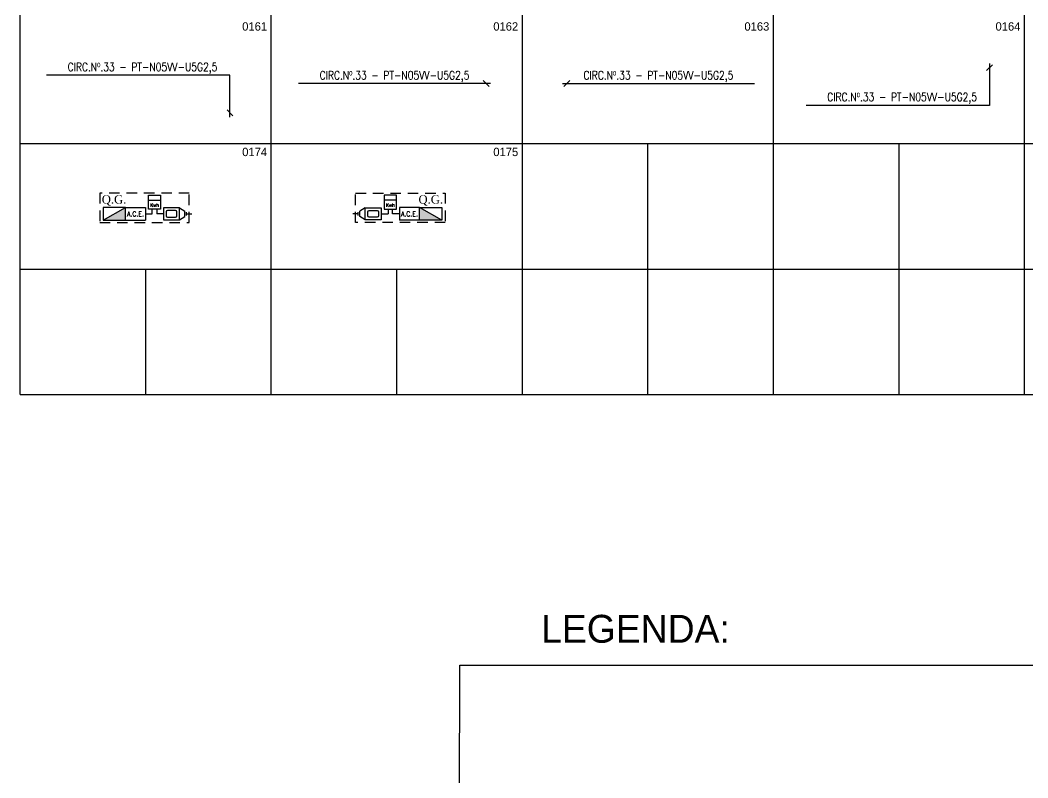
# Model space of a CAD drawing. Header units: millimetres. Extents: x 145 to 60311, y -8355 to 8851.
# Drawn here: x 296.63 to 311.08, y 438.92 to 449.79 of the extents above; entities that cross this region are included whole.
import ezdxf
from ezdxf.enums import TextEntityAlignment as Align

# ---------------------------------------------------------------- set-up
doc = ezdxf.new("R2010")
doc.units = ezdxf.units.MM
doc.linetypes.add('HIDDEN', pattern=[0.375, 0.25, -0.125])
for name, color, linetype in [('DISTRIBUIÇÃO', 3, 'Continuous'), ('Iluminação normal', 3, 'Continuous'), ('LIGAÇÕES', 5, 'Continuous'), ('LINHA DE CHAMADA', 2, 'Continuous')]:
    doc.layers.add(name, color=color, linetype=linetype)
doc.styles.add('LINHA DE CHAMADA', font='romans.shx', dxfattribs={"height": 2})
doc.styles.add('ROMANS', font='romans', dxfattribs={"height": 1.2})
doc.styles.add('ROMANS-1.5mm', font='ROMANS.shx', dxfattribs={"width": 0.7, "height": 1.5})
doc.styles.add('ROMANTIC 2mm', font='romantic.ttf', dxfattribs={"height": 2})

# ---------------------------------------------------------------- blocks, each defined once
blk = doc.blocks.new('0161')
at = {"layer": 'LINHA DE CHAMADA'}
for p, q in [((0, 9), (-43.87, 9)), ((0, -1), (0, 9))]:
    blk.add_line(p, q, dxfattribs=at)
at = {"layer": 'LINHA DE CHAMADA', "color": 4}
blk.add_line((-0.71, 0.71), (0.71, -0.71), dxfattribs=at)
at = {"layer": 'LINHA DE CHAMADA', "color": 3, "style": 'LINHA DE CHAMADA', "width": 0.8}
blk.add_text('CIRC.Nº.33 - PT-N05VV-U5G2,5', height=2, dxfattribs=at).set_placement((-3, 10), align=Align.RIGHT)
blk = doc.blocks.new('0162')
at = {"layer": 'LINHA DE CHAMADA'}
blk.add_line((1, 0), (-44.87, 0), dxfattribs=at)
at = {"layer": 'LINHA DE CHAMADA', "color": 4}
blk.add_line((-0.71, 0.71), (0.71, -0.71), dxfattribs=at)
at = {"layer": 'LINHA DE CHAMADA', "color": 3, "style": 'LINHA DE CHAMADA', "width": 0.8}
blk.add_text('CIRC.Nº.33 - PT-N05VV-U5G2,5', height=2, dxfattribs=at).set_placement((-4, 1), align=Align.RIGHT)
blk = doc.blocks.new('0163')
at = {"layer": 'LINHA DE CHAMADA'}
blk.add_line((-1, 0), (44.87, 0), dxfattribs=at)
at = {"layer": 'LINHA DE CHAMADA', "color": 4}
blk.add_line((0.71, 0.71), (-0.71, -0.71), dxfattribs=at)
at = {"layer": 'LINHA DE CHAMADA', "color": 3, "style": 'LINHA DE CHAMADA', "width": 0.8}
blk.add_text('CIRC.Nº.33 - PT-N05VV-U5G2,5', height=2, dxfattribs=at).set_placement((4, 1))
blk = doc.blocks.new('0158')
at = {"layer": 'DISTRIBUIÇÃO', "color": 5}
for p, q in [((0, 8.75), (0, 10.75)), ((-0.4875, 1.85), (0.4875, 1.85)), ((0, 1.85), (0, 0.25))]:
    blk.add_line(p, q, dxfattribs=at)
at = {"layer": 'DISTRIBUIÇÃO'}
for p, q in [((1.8, 8.75), (-1.8, 8.75)), ((-1.8, 8.75), (-1.8, 3.95)), ((1.8, 3.95), (1.8, 8.75)), ((-1.8, 3.95), (1.8, 3.95)), ((-1.8, 3.95), (-0.8, 2.35)), ((1.8, 3.95), (0.8, 2.35)), ((-0.8, 2.35), (0.8, 2.35))]:
    blk.add_line(p, q, dxfattribs=at)
at = {"layer": 'DISTRIBUIÇÃO', "color": 1}
for p, q in [((-1, 7.55), (-1, 5.15)), ((0.6, 7.95), (-0.6, 7.95)), ((1, 5.15), (1, 7.55)), ((-0.6, 4.75), (0.6, 4.75))]:
    blk.add_line(p, q, dxfattribs=at)
for centre, start, end in [((-0.6, 7.55), 90, 180), ((0.6, 7.55), 0, 90), ((-0.6, 5.15), 180, 270), ((0.6, 5.15), 270, 0)]:
    blk.add_arc(centre, 0.4, start, end, dxfattribs=at)
blk = doc.blocks.new('A.C.E.')
at = {"layer": 'DISTRIBUIÇÃO'}
blk.add_hatch(color=5, dxfattribs=at).paths.add_polyline_path([(-15.27, -6.48), (-15.27, -3.41), (-20.62, -6.48)])
at = {"layer": 'DISTRIBUIÇÃO', "color": 3}
for p, q in [((-9.78, -3.8), (-9.78, -0.44)), ((-9.78, -0.44), (-6.85, -0.44)), ((-9.78, -1.64), (-6.85, -1.64)), ((-6.85, -0.44), (-6.85, -3.8)), ((-6.85, -3.8), (-9.78, -3.8))]:
    blk.add_line(p, q, dxfattribs=at)
at = {"layer": 'DISTRIBUIÇÃO', "color": 5}
for p, q in [((-20.62, -6.48), (-15.27, -3.41)), ((-15.27, -3.41), (-10.47, -3.41)), ((-10.47, -3.41), (-10.47, -6.48)), ((-15.27, -6.48), (-10.47, -6.48)), ((-10.47, -4.95), (-8.87, -4.95))]:
    blk.add_line(p, q, dxfattribs=at)
at = {"layer": 'DISTRIBUIÇÃO', "color": 2, "linetype": 'HIDDEN', "ltscale": 10}
blk.add_lwpolyline([(-21.42, -7), (0, -7), (0, 0), (-21.42, 0)], close=True, dxfattribs=at)
at = {"layer": 'DISTRIBUIÇÃO', "color": 5}
blk.add_lwpolyline([(-15.27, -6.48), (-15.27, -3.41), (-20.62, -3.41), (-20.62, -6.48)], close=True, dxfattribs=at)
at = {"layer": 'LIGAÇÕES', "color": 5, "linetype": 'Continuous'}
for p, q in [((-8.87, -4.95), (-8.87, -3.8)), ((-7.76, -3.8), (-7.76, -4.95))]:
    blk.add_line(p, q, dxfattribs=at)
at = {"layer": 'DISTRIBUIÇÃO', "color": 5, "xscale": 0.8000000000000007, "yscale": 0.8000000000000007, "zscale": 0.8, "rotation": 90}
blk.add_blockref('0158', (0.84, -4.95), dxfattribs=at)
at = {"layer": 'DISTRIBUIÇÃO', "color": 2, "style": 'ROMANS-1.5mm', "width": 0.8}
blk.add_text('A.C.E.', height=1.2, dxfattribs=at).set_placement((-12.87, -4.95), align=Align.MIDDLE_CENTER)
at = {"layer": 'DISTRIBUIÇÃO', "color": 2, "style": 'ROMANS'}
blk.add_text('Kwh', height=0.8, dxfattribs=at).set_placement((-8.31, -3.28), align=Align.CENTER)
at = {"layer": 'DISTRIBUIÇÃO', "color": 2, "style": 'ROMANTIC 2mm', "flags": 4}
blk.add_attdef('Q.G.', text='', height=2, dxfattribs=at).set_placement((-20.92, -0.5), align=Align.TOP_LEFT)
blk = doc.blocks.new('0174')
at = {"layer": 'DISTRIBUIÇÃO', "color": 5}
ref = blk.add_blockref('A.C.E.', (0, 0), dxfattribs=at)
ref.add_attrib('Q.G.', 'Q.G.', dxfattribs={"color": 2, "height": 2, "style": 'ROMANTIC 2mm'}).set_placement((-20.92, -0.5), align=Align.TOP_LEFT)
blk = doc.blocks.new('A.C.E.1')
at = {"layer": 'DISTRIBUIÇÃO'}
blk.add_hatch(color=5, dxfattribs=at).paths.add_polyline_path([(15.27, -6.48), (15.27, -3.41), (20.62, -6.48)])
at = {"layer": 'DISTRIBUIÇÃO', "color": 3}
for p, q in [((6.85, -0.44), (6.85, -3.8)), ((9.78, -0.44), (6.85, -0.44)), ((9.78, -1.64), (6.85, -1.64)), ((9.78, -3.8), (9.78, -0.44)), ((6.85, -3.8), (9.78, -3.8))]:
    blk.add_line(p, q, dxfattribs=at)
at = {"layer": 'DISTRIBUIÇÃO', "color": 5}
for p, q in [((10.47, -3.41), (10.47, -6.48)), ((15.27, -3.41), (10.47, -3.41)), ((20.62, -6.48), (15.27, -3.41)), ((10.47, -4.95), (8.87, -4.95)), ((15.27, -6.48), (10.47, -6.48))]:
    blk.add_line(p, q, dxfattribs=at)
at = {"layer": 'DISTRIBUIÇÃO', "color": 2, "linetype": 'HIDDEN', "ltscale": 10}
blk.add_lwpolyline([(21.42, -7), (0, -7), (0, 0), (21.42, 0)], close=True, dxfattribs=at)
at = {"layer": 'DISTRIBUIÇÃO', "color": 5}
blk.add_lwpolyline([(15.27, -6.48), (15.27, -3.41), (20.62, -3.41), (20.62, -6.48)], close=True, dxfattribs=at)
at = {"layer": 'LIGAÇÕES', "color": 5, "linetype": 'Continuous'}
for p, q in [((7.76, -3.8), (7.76, -4.95)), ((8.87, -4.95), (8.87, -3.8))]:
    blk.add_line(p, q, dxfattribs=at)
at = {"layer": 'DISTRIBUIÇÃO', "color": 5, "xscale": -0.8000000000000007, "yscale": 0.8000000000000007, "zscale": 0.8, "rotation": 270}
blk.add_blockref('0158', (-0.84, -4.95), dxfattribs=at)
at = {"layer": 'DISTRIBUIÇÃO', "color": 2, "style": 'ROMANS'}
blk.add_text('Kwh', height=0.8, dxfattribs=at).set_placement((8.31, -3.28), align=Align.CENTER)
at = {"layer": 'DISTRIBUIÇÃO', "color": 2, "style": 'ROMANS-1.5mm', "width": 0.8}
blk.add_text('A.C.E.', height=1.2, dxfattribs=at).set_placement((12.87, -4.95), align=Align.MIDDLE_CENTER)
at = {"layer": 'DISTRIBUIÇÃO', "color": 2, "style": 'ROMANTIC 2mm', "flags": 4}
blk.add_attdef('Q.G.', text='', height=2, dxfattribs=at).set_placement((20.92, -0.5), align=Align.TOP_RIGHT)

msp = doc.modelspace()

# ---------------------------------------------------------------- linework, layer by layer
for p, q in [((296.63, 444.42), (296.63, 466.02)), ((300.23, 444.42), (300.23, 466.02)), ((303.83, 444.42), (303.83, 466.02)), ((307.43, 444.42), (307.43, 466.02)), ((311.03, 444.42), (311.03, 466.02)), ((296.63, 448.02), (329.03, 448.02)), ((305.63, 444.42), (305.63, 448.02)), ((309.23, 444.42), (309.23, 448.02)), ((296.63, 446.22), (329.03, 446.22)), ((298.43, 444.42), (298.43, 446.22)), ((302.03, 444.42), (302.03, 446.22)), ((296.63, 444.42), (329.03, 444.42))]:
    msp.add_line(p, q)
at = {"layer": 'Iluminação normal', "ltscale": 0.3}
for p, q in [((302.927, 430.081), (302.931, 440.534)), ((302.931, 440.534), (321.075, 440.534))]:
    msp.add_line(p, q, dxfattribs=at)
at = {"layer": 'LINHA DE CHAMADA', "color": 4}
msp.add_line((310.485, 449.066), (310.57, 449.151), dxfattribs=at)
at = {"layer": 'LINHA DE CHAMADA'}
for p, q in [((310.528, 449.168), (310.528, 448.568)), ((310.528, 448.568), (307.896, 448.568))]:
    msp.add_line(p, q, dxfattribs=at)

# ---------------------------------------------------------------- block references
at = {"layer": 'DISTRIBUIÇÃO', "xscale": 0.06000000000000001, "yscale": 0.06000000000000001, "zscale": 0.06000000000000001}
for name, p in [('0161', (299.638, 448.459)), ('0162', (303.311, 448.88)), ('0163', (304.466, 448.88))]:
    msp.add_blockref(name, p, dxfattribs=at)
at = {"layer": 'DISTRIBUIÇÃO', "color": 5, "xscale": 0.06000000000000001, "yscale": 0.06000000000000001, "zscale": 0.06000000000000001}
msp.add_blockref('0174', (299.055, 447.308), dxfattribs=at)
at = {"layer": 'DISTRIBUIÇÃO', "color": 5}
ref = msp.add_blockref('A.C.E.1', (301.438, 447.308), dxfattribs=dict(at, xscale=0.06000000000000001, yscale=0.06000000000000001, zscale=0.06000000000000001))
ref.add_attrib('Q.G.', 'Q.G.', dxfattribs={"color": 2, "height": 0.12, "style": 'ROMANTIC 2mm'}).set_placement((302.693, 447.278), align=Align.TOP_RIGHT)

# ---------------------------------------------------------------- texts
for s, p in [('0161', (300.17, 449.64)), ('0162', (303.77, 449.64)), ('0163', (307.37, 449.64)), ('0164', (310.97, 449.64)), ('0174', (300.17, 447.84)), ('0175', (303.77, 447.84))]:
    msp.add_text(s, height=0.12).set_placement(p, align=Align.RIGHT)
at = {"layer": 'Iluminação normal', "ltscale": 0.3}
msp.add_text('LEGENDA:', height=0.4, dxfattribs=at).set_placement((304.099, 440.858))
at = {"layer": 'LINHA DE CHAMADA', "color": 3, "style": 'LINHA DE CHAMADA', "width": 0.8}
msp.add_text('CIRC.Nº.33 - PT-N05VV-U5G2,5', height=0.12, dxfattribs=at).set_placement((310.348, 448.628), align=Align.RIGHT)

doc.saveas('drawing.dxf')
